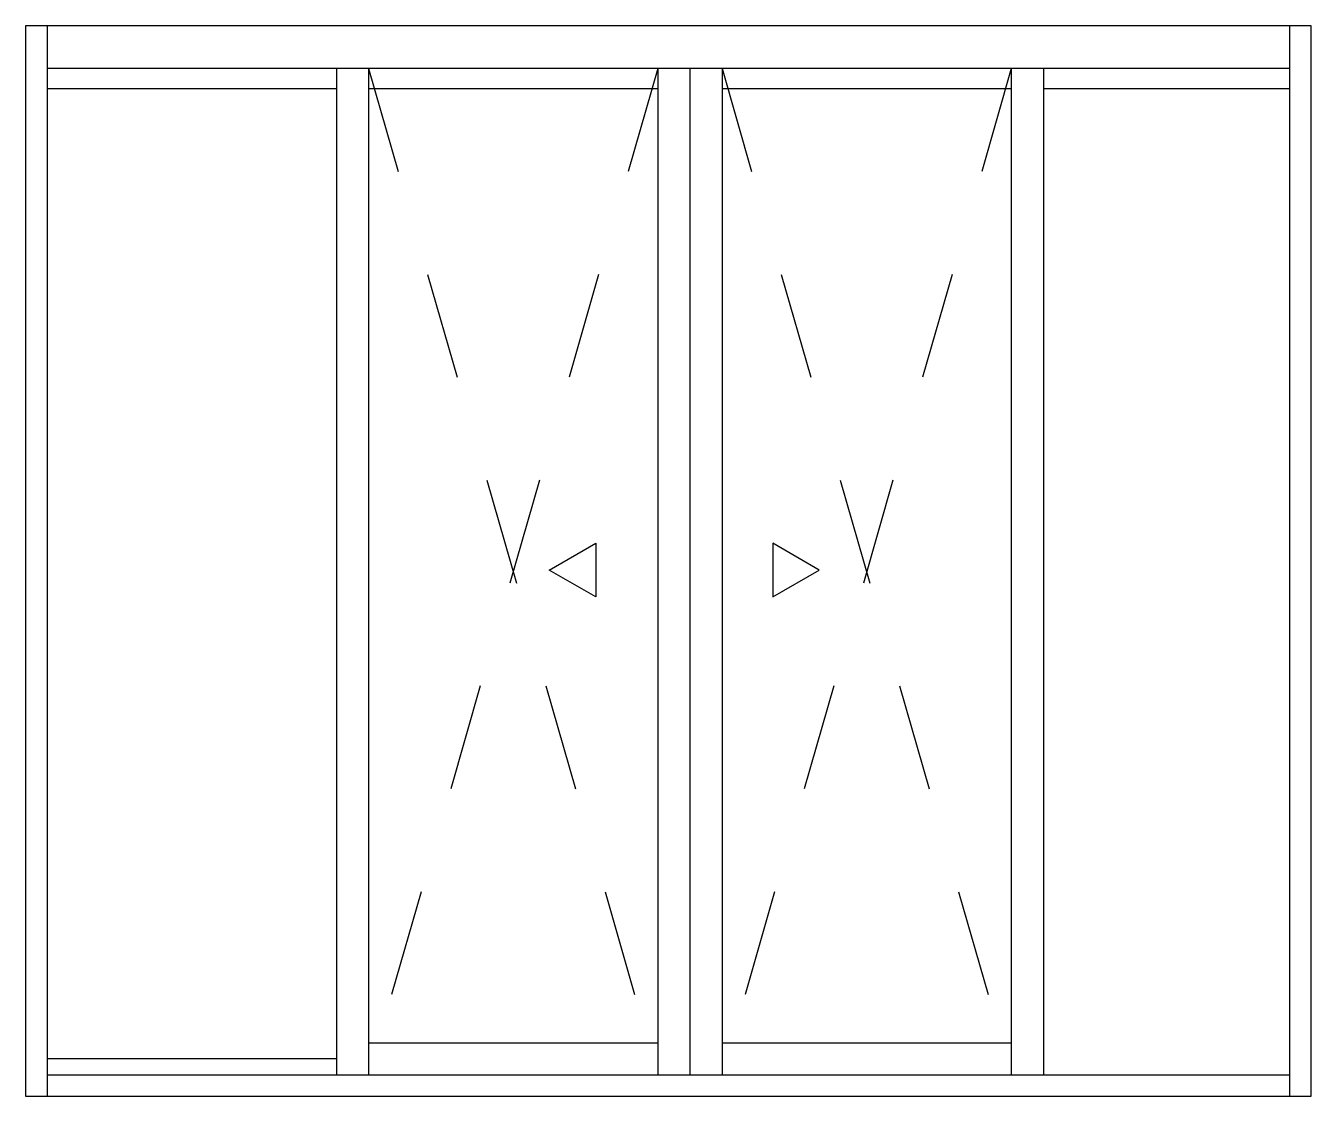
# Model space of a CAD drawing. Header units: millimetres. Extents: x 222.57 to 223.77, y 1301.73 to 1302.73.
import ezdxf

# ---------------------------------------------------------------- set-up
doc = ezdxf.new("R2010")
doc.units = ezdxf.units.MM
doc.header["$LTSCALE"] = 0.5
doc.linetypes.add('HIDDEN2', pattern=[0.1875, 0.125, -0.0625])
doc.layers.add('Gravia_Janelas', color=1, linetype='Continuous')
doc.layers.add('Gravia_Janelas_hidden2', color=1, linetype='HIDDEN2')

msp = doc.modelspace()

# ---------------------------------------------------------------- linework, layer by layer
at = {"layer": 'Gravia_Janelas', "color": 2, "lineweight": 25}
for p, q in [((222.5745, 1302.7251), (222.5745, 1301.7251)), ((223.7745, 1302.7251), (222.5745, 1302.7251)), ((223.7745, 1301.7251), (223.7745, 1302.7251)), ((222.5745, 1301.7251), (223.7745, 1301.7251))]:
    msp.add_line(p, q, dxfattribs=at)
at = {"layer": 'Gravia_Janelas', "lineweight": 25}
for p, q in [((222.5945, 1302.7251), (222.5945, 1301.7251)), ((223.7545, 1301.7251), (223.7545, 1302.7251))]:
    msp.add_line(p, q, dxfattribs=at)
at = {"layer": 'Gravia_Janelas'}
for p, q in [((223.7545, 1302.6851), (222.5945, 1302.6851)), ((223.7545, 1302.6851), (222.5945, 1302.6851)), ((222.8645, 1302.6851), (222.8645, 1301.7451)), ((222.8945, 1302.6851), (222.8945, 1301.7451)), ((223.1645, 1302.6851), (223.1645, 1301.7451)), ((223.1945, 1302.6851), (223.1945, 1301.7451)), ((223.2245, 1302.6851), (223.2245, 1301.7451)), ((223.4945, 1302.6851), (223.4945, 1301.7451)), ((223.5245, 1302.6851), (223.5245, 1301.7451)), ((222.8645, 1302.6662), (222.5945, 1302.6662)), ((222.8645, 1302.6662), (222.5945, 1302.6662)), ((223.1645, 1302.6662), (222.8945, 1302.6662)), ((223.4945, 1302.6662), (223.2245, 1302.6662)), ((223.7545, 1302.6662), (223.5245, 1302.6662)), ((222.8945, 1301.7751), (223.1645, 1301.7751)), ((223.2245, 1301.7751), (223.4945, 1301.7751)), ((222.8645, 1301.7601), (222.5945, 1301.7601)), ((222.5945, 1301.7451), (223.7545, 1301.7451))]:
    msp.add_line(p, q, dxfattribs=at)
for points in [[(223.1067, 1302.2417), (223.1067, 1302.1917), (223.0633, 1302.2167)], [(223.272, 1302.2417), (223.272, 1302.1917), (223.3153, 1302.2167)]]:
    msp.add_lwpolyline(points, close=True, dxfattribs=at)
at = {"layer": 'Gravia_Janelas_hidden2'}
for p, q in [((223.1645, 1302.6851), (222.8945, 1301.7451)), ((222.8945, 1302.6851), (223.1645, 1301.7451)), ((223.4945, 1302.6851), (223.2245, 1301.7451)), ((223.2245, 1302.6851), (223.4945, 1301.7451))]:
    msp.add_line(p, q, dxfattribs=at)

doc.saveas('drawing.dxf')
